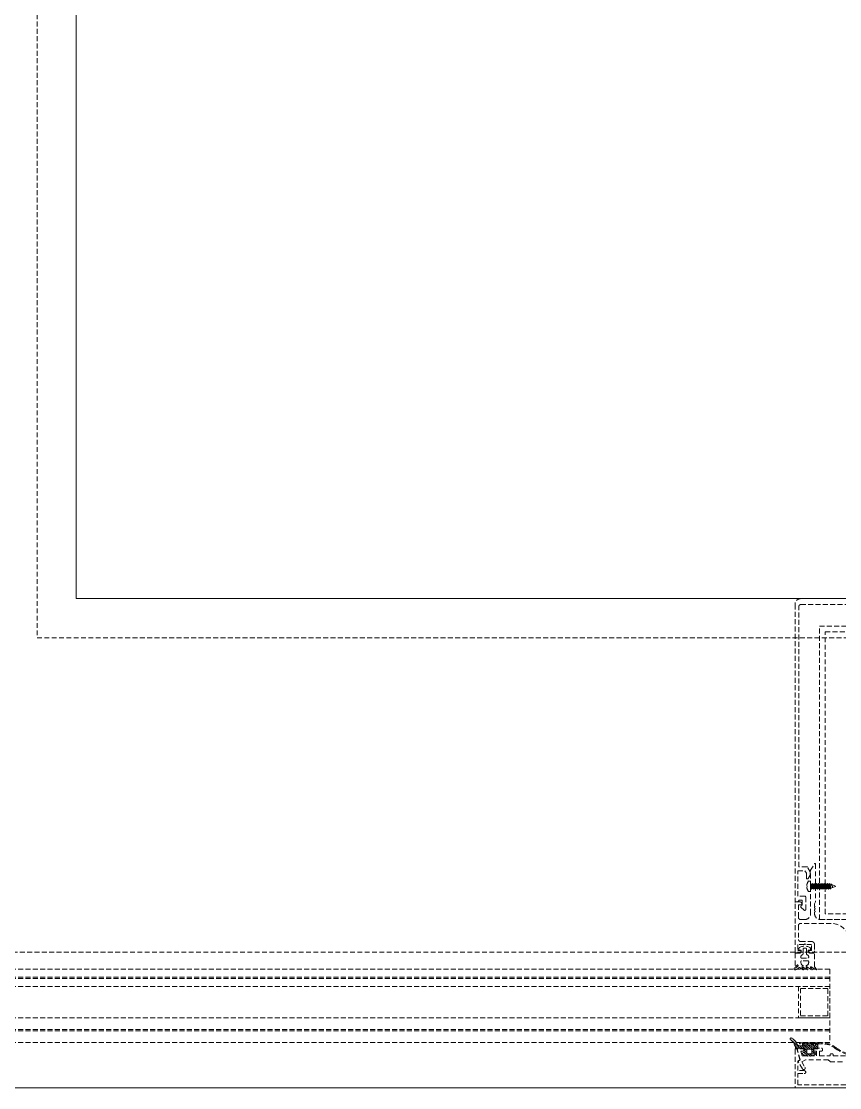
# Model space of a CAD drawing. Extents: x -1457 to 23780, y -2071 to 4205.
# Drawn here: x 1879.7 to 1921.5, y 320 to 374.5 of the extents above; entities that cross this region are included whole.
import ezdxf

# ---------------------------------------------------------------- set-up
doc = ezdxf.new("R2010")
doc.units = 0
doc.header["$MEASUREMENT"] = 0
doc.linetypes.add('HIDDEN', pattern=[0.375, 0.25, -0.125])
doc.layers.get('0').update_dxf_attribs({"color": 9, "lineweight": 9})
doc.layers.add('M-TEFRIS2-015', color=129, linetype='Continuous', lineweight=9)

# ---------------------------------------------------------------- blocks, each defined once
blk = doc.blocks.new('p-kolon_80x80')
blk.add_lwpolyline([(-40, -40), (40, -40), (40, 40), (-40, 40)], close=True)

msp = doc.modelspace()

# ---------------------------------------------------------------- hatches: boundary and pattern name
at = {"layer": 'M-TEFRIS2-015', "linetype": 'HIDDEN', "lineweight": 0}
h = msp.add_hatch(dxfattribs=at)
h.set_pattern_fill('LINE', color=256, scale=0.666667, angle=585, style=0)
h.set_pattern_definition([(135, (1976.58257, 201.40813), (0.058925565, 0.058925565), [])])
edge = h.paths.add_edge_path()
edge.add_arc((1918.776, 321.984), 0.625, 382.6612, 422.8, ccw=False)
edge.add_arc((1919.497, 322.298), 0.162, 207.04, 269.8973)
edge.add_line((1919.497, 322.137), (1919.577, 322.137))
edge.add_line((1919.577, 322.137), (1919.591, 322.137))
edge.add_line((1919.591, 322.137), (1919.598, 322.137))
edge.add_line((1919.598, 322.137), (1919.606, 322.139))
edge.add_line((1919.606, 322.139), (1919.613, 322.142))
edge.add_line((1919.613, 322.142), (1919.62, 322.146))
edge.add_line((1919.62, 322.146), (1919.626, 322.151))
edge.add_line((1919.626, 322.151), (1919.632, 322.158))
edge.add_line((1919.632, 322.158), (1919.636, 322.165))
edge.add_line((1919.636, 322.165), (1919.639, 322.172))
edge.add_line((1919.639, 322.172), (1919.641, 322.187))
edge.add_line((1919.641, 322.187), (1919.641, 322.262))
edge.add_line((1919.641, 322.262), (1919.641, 322.265))
edge.add_line((1919.641, 322.265), (1919.642, 322.268))
edge.add_line((1919.642, 322.268), (1919.643, 322.271))
edge.add_line((1919.643, 322.271), (1919.645, 322.274))
edge.add_line((1919.645, 322.274), (1919.647, 322.276))
edge.add_line((1919.647, 322.276), (1919.649, 322.279))
edge.add_line((1919.649, 322.279), (1919.652, 322.28))
edge.add_line((1919.652, 322.28), (1919.655, 322.281))
edge.add_line((1919.655, 322.281), (1919.661, 322.282))
edge.add_line((1919.661, 322.282), (1919.741, 322.282))
edge.add_line((1919.741, 322.282), (1919.744, 322.282))
edge.add_line((1919.744, 322.282), (1919.747, 322.281))
edge.add_line((1919.747, 322.281), (1919.75, 322.28))
edge.add_line((1919.75, 322.28), (1919.753, 322.279))
edge.add_line((1919.753, 322.279), (1919.755, 322.276))
edge.add_line((1919.755, 322.276), (1919.757, 322.274))
edge.add_line((1919.757, 322.274), (1919.759, 322.271))
edge.add_line((1919.759, 322.271), (1919.76, 322.268))
edge.add_line((1919.76, 322.268), (1919.761, 322.262))
edge.add_line((1919.761, 322.262), (1919.761, 322.187))
edge.add_line((1919.761, 322.187), (1919.762, 322.179))
edge.add_line((1919.762, 322.179), (1919.763, 322.172))
edge.add_line((1919.763, 322.172), (1919.766, 322.165))
edge.add_line((1919.766, 322.165), (1919.77, 322.158))
edge.add_line((1919.77, 322.158), (1919.776, 322.151))
edge.add_line((1919.776, 322.151), (1919.782, 322.146))
edge.add_line((1919.782, 322.146), (1919.789, 322.142))
edge.add_line((1919.789, 322.142), (1919.796, 322.139))
edge.add_line((1919.796, 322.139), (1919.811, 322.137))
edge.add_line((1919.811, 322.137), (1919.818, 322.137))
edge.add_line((1919.818, 322.137), (1919.826, 322.139))
edge.add_line((1919.826, 322.139), (1919.833, 322.142))
edge.add_line((1919.833, 322.142), (1919.84, 322.146))
edge.add_line((1919.84, 322.146), (1919.846, 322.151))
edge.add_line((1919.846, 322.151), (1919.852, 322.158))
edge.add_line((1919.852, 322.158), (1919.856, 322.165))
edge.add_line((1919.856, 322.165), (1919.859, 322.172))
edge.add_line((1919.859, 322.172), (1919.861, 322.187))
edge.add_line((1919.861, 322.187), (1919.861, 322.262))
edge.add_line((1919.861, 322.262), (1919.861, 322.265))
edge.add_line((1919.861, 322.265), (1919.862, 322.268))
edge.add_line((1919.862, 322.268), (1919.863, 322.271))
edge.add_line((1919.863, 322.271), (1919.865, 322.274))
edge.add_line((1919.865, 322.274), (1919.867, 322.276))
edge.add_line((1919.867, 322.276), (1919.869, 322.279))
edge.add_line((1919.869, 322.279), (1919.872, 322.28))
edge.add_line((1919.872, 322.28), (1919.875, 322.281))
edge.add_line((1919.875, 322.281), (1919.881, 322.282))
edge.add_line((1919.881, 322.282), (1919.961, 322.282))
edge.add_line((1919.961, 322.282), (1919.964, 322.282))
edge.add_line((1919.964, 322.282), (1919.967, 322.281))
edge.add_line((1919.967, 322.281), (1919.97, 322.28))
edge.add_line((1919.97, 322.28), (1919.973, 322.279))
edge.add_line((1919.973, 322.279), (1919.975, 322.276))
edge.add_line((1919.975, 322.276), (1919.977, 322.274))
edge.add_line((1919.977, 322.274), (1919.979, 322.271))
edge.add_line((1919.979, 322.271), (1919.98, 322.268))
edge.add_line((1919.98, 322.268), (1919.981, 322.262))
edge.add_line((1919.981, 322.262), (1919.981, 322.187))
edge.add_line((1919.981, 322.187), (1919.982, 322.179))
edge.add_line((1919.982, 322.179), (1919.983, 322.172))
edge.add_line((1919.983, 322.172), (1919.986, 322.165))
edge.add_line((1919.986, 322.165), (1919.99, 322.158))
edge.add_line((1919.99, 322.158), (1919.996, 322.151))
edge.add_line((1919.996, 322.151), (1920.002, 322.146))
edge.add_line((1920.002, 322.146), (1920.009, 322.142))
edge.add_line((1920.009, 322.142), (1920.016, 322.139))
edge.add_line((1920.016, 322.139), (1920.031, 322.137))
edge.add_line((1920.031, 322.137), (1920.038, 322.137))
edge.add_line((1920.038, 322.137), (1920.046, 322.139))
edge.add_line((1920.046, 322.139), (1920.053, 322.142))
edge.add_line((1920.053, 322.142), (1920.06, 322.146))
edge.add_line((1920.06, 322.146), (1920.066, 322.151))
edge.add_line((1920.066, 322.151), (1920.072, 322.158))
edge.add_line((1920.072, 322.158), (1920.076, 322.165))
edge.add_line((1920.076, 322.165), (1920.079, 322.172))
edge.add_line((1920.079, 322.172), (1920.081, 322.187))
edge.add_line((1920.081, 322.187), (1920.081, 322.262))
edge.add_line((1920.081, 322.262), (1920.081, 322.265))
edge.add_line((1920.081, 322.265), (1920.082, 322.268))
edge.add_line((1920.082, 322.268), (1920.083, 322.271))
edge.add_line((1920.083, 322.271), (1920.085, 322.274))
edge.add_line((1920.085, 322.274), (1920.087, 322.276))
edge.add_line((1920.087, 322.276), (1920.089, 322.279))
edge.add_line((1920.089, 322.279), (1920.092, 322.28))
edge.add_line((1920.092, 322.28), (1920.095, 322.281))
edge.add_line((1920.095, 322.281), (1920.101, 322.282))
edge.add_line((1920.101, 322.282), (1920.181, 322.282))
edge.add_line((1920.181, 322.282), (1920.184, 322.282))
edge.add_line((1920.184, 322.282), (1920.187, 322.281))
edge.add_line((1920.187, 322.281), (1920.19, 322.28))
edge.add_line((1920.19, 322.28), (1920.193, 322.279))
edge.add_line((1920.193, 322.279), (1920.195, 322.276))
edge.add_line((1920.195, 322.276), (1920.197, 322.274))
edge.add_line((1920.197, 322.274), (1920.199, 322.271))
edge.add_line((1920.199, 322.271), (1920.2, 322.268))
edge.add_line((1920.2, 322.268), (1920.201, 322.262))
edge.add_line((1920.201, 322.262), (1920.201, 322.187))
edge.add_line((1920.201, 322.187), (1920.202, 322.179))
edge.add_line((1920.202, 322.179), (1920.203, 322.172))
edge.add_line((1920.203, 322.172), (1920.206, 322.165))
edge.add_line((1920.206, 322.165), (1920.21, 322.158))
edge.add_line((1920.21, 322.158), (1920.216, 322.151))
edge.add_line((1920.216, 322.151), (1920.222, 322.146))
edge.add_line((1920.222, 322.146), (1920.229, 322.142))
edge.add_line((1920.229, 322.142), (1920.236, 322.139))
edge.add_line((1920.236, 322.139), (1920.251, 322.137))
edge.add_line((1920.251, 322.137), (1920.258, 322.137))
edge.add_line((1920.258, 322.137), (1920.266, 322.139))
edge.add_line((1920.266, 322.139), (1920.273, 322.142))
edge.add_line((1920.273, 322.142), (1920.28, 322.146))
edge.add_line((1920.28, 322.146), (1920.286, 322.151))
edge.add_line((1920.286, 322.151), (1920.292, 322.158))
edge.add_line((1920.292, 322.158), (1920.296, 322.165))
edge.add_line((1920.296, 322.165), (1920.299, 322.172))
edge.add_line((1920.299, 322.172), (1920.301, 322.187))
edge.add_line((1920.301, 322.187), (1920.301, 322.262))
edge.add_line((1920.301, 322.262), (1920.301, 322.265))
edge.add_line((1920.301, 322.265), (1920.302, 322.268))
edge.add_line((1920.302, 322.268), (1920.303, 322.271))
edge.add_line((1920.303, 322.271), (1920.305, 322.274))
edge.add_line((1920.305, 322.274), (1920.307, 322.276))
edge.add_line((1920.307, 322.276), (1920.309, 322.279))
edge.add_line((1920.309, 322.279), (1920.312, 322.28))
edge.add_line((1920.312, 322.28), (1920.315, 322.281))
edge.add_line((1920.315, 322.281), (1920.321, 322.282))
edge.add_line((1920.321, 322.282), (1920.401, 322.282))
edge.add_line((1920.401, 322.282), (1920.404, 322.282))
edge.add_line((1920.404, 322.282), (1920.407, 322.282))
edge.add_line((1920.407, 322.282), (1920.41, 322.28))
edge.add_line((1920.41, 322.28), (1920.413, 322.279))
edge.add_line((1920.413, 322.279), (1920.415, 322.277))
edge.add_line((1920.415, 322.277), (1920.417, 322.274))
edge.add_line((1920.417, 322.274), (1920.419, 322.271))
edge.add_line((1920.419, 322.271), (1920.42, 322.268))
edge.add_line((1920.42, 322.268), (1920.421, 322.262))
edge.add_line((1920.421, 322.262), (1920.421, 322.011))
edge.add_arc((1920.391, 322.011), 0.03, 270, 360, ccw=False)
edge.add_line((1920.391, 321.981), (1920.207, 321.981))
edge.add_line((1920.207, 321.981), (1920.207, 321.811))
edge.add_line((1920.207, 321.811), (1920.282, 321.791))
edge.add_arc((1920.269, 321.743), 0.05, 327.9606, 435.4015, ccw=False)
edge.add_arc((1920.227, 321.769), 0.1, 296.3878, 327.9606, ccw=False)
edge.add_arc((1919.977, 322.273), 0.663, 243.6122, 296.3878, ccw=False)
edge.add_arc((1919.727, 321.769), 0.1, 212.0394, 243.6122, ccw=False)
edge.add_arc((1919.685, 321.743), 0.05, 104.5985, 212.0394, ccw=False)
edge.add_line((1919.672, 321.791), (1919.747, 321.811))
edge.add_line((1919.747, 321.811), (1919.747, 321.981))
edge.add_line((1919.747, 321.981), (1919.327, 321.981))
edge.add_arc((1919.327, 322.031), 0.05, 193.1598, 270, ccw=False)
edge.add_arc((1918.529, 321.875), 0.763, 370.8798, 411.3382)
edge.add_arc((1919.049, 322.493), 0.0486, 74.5683, 206.9707, ccw=False)
edge = h.paths.add_edge_path(flags=16)
edge.add_arc((1919.877, 321.783), 0.03, 180, 259.176, ccw=False)
edge.add_line((1919.847, 321.783), (1919.847, 321.951))
edge.add_arc((1919.877, 321.951), 0.03, 90, 180, ccw=False)
edge.add_line((1919.877, 321.981), (1920.077, 321.981))
edge.add_arc((1920.077, 321.951), 0.03, 360, 450, ccw=False)
edge.add_line((1920.107, 321.951), (1920.107, 321.783))
edge.add_arc((1920.077, 321.783), 0.03, 280.824, 360, ccw=False)
edge.add_arc((1919.977, 322.306), 0.562, 259.176, 280.824, ccw=False)

# ---------------------------------------------------------------- linework, layer by layer
for p, q in [((1919.941, 330.565), (1920.05, 330.565)), ((1920.05, 330.024), (1920.05, 330.565)), ((1920.057, 330.441), (1920.05, 330.441)), ((1920.097, 330.148), (1920.05, 330.435)), ((1920.057, 330.441), (1920.105, 330.148)), ((1920.077, 330.407), (1920.057, 330.441)), ((1920.125, 330.407), (1920.077, 330.407)), ((1920.125, 330.183), (1920.077, 330.407)), ((1920.145, 330.441), (1920.125, 330.407)), ((1920.125, 330.407), (1920.174, 330.183)), ((1920.153, 330.441), (1920.145, 330.441)), ((1920.194, 330.148), (1920.145, 330.441)), ((1920.173, 330.407), (1920.153, 330.441)), ((1920.153, 330.441), (1920.202, 330.148)), ((1920.222, 330.407), (1920.173, 330.407)), ((1920.222, 330.183), (1920.173, 330.407)), ((1920.242, 330.441), (1920.222, 330.407)), ((1920.222, 330.407), (1920.27, 330.183)), ((1920.25, 330.441), (1920.242, 330.441)), ((1920.29, 330.148), (1920.242, 330.441)), ((1920.27, 330.407), (1920.25, 330.441)), ((1920.25, 330.441), (1920.298, 330.148)), ((1920.318, 330.183), (1920.27, 330.407)), ((1920.318, 330.407), (1920.27, 330.407)), ((1920.338, 330.441), (1920.318, 330.407)), ((1920.318, 330.407), (1920.367, 330.183)), ((1920.323, 330.407), (1920.511, 330.407)), ((1920.346, 330.441), (1920.338, 330.441)), ((1920.387, 330.148), (1920.338, 330.441)), ((1920.366, 330.407), (1920.346, 330.441)), ((1920.346, 330.441), (1920.395, 330.148)), ((1920.415, 330.183), (1920.366, 330.407)), ((1920.415, 330.407), (1920.366, 330.407)), ((1920.435, 330.441), (1920.415, 330.407)), ((1920.415, 330.407), (1920.463, 330.183)), ((1920.443, 330.441), (1920.435, 330.441)), ((1920.483, 330.148), (1920.435, 330.441)), ((1920.463, 330.407), (1920.443, 330.441)), ((1920.443, 330.441), (1920.491, 330.148)), ((1920.511, 330.183), (1920.463, 330.407)), ((1920.531, 330.441), (1920.511, 330.407)), ((1920.511, 330.407), (1920.559, 330.183)), ((1920.531, 330.441), (1920.539, 330.441)), ((1920.579, 330.148), (1920.531, 330.441)), ((1920.559, 330.407), (1920.539, 330.441)), ((1920.539, 330.441), (1920.587, 330.148)), ((1920.608, 330.407), (1920.559, 330.407)), ((1920.607, 330.183), (1920.559, 330.407)), ((1920.628, 330.441), (1920.608, 330.407)), ((1920.608, 330.407), (1920.656, 330.183)), ((1920.676, 330.148), (1920.628, 330.441)), ((1920.636, 330.441), (1920.628, 330.441)), ((1920.636, 330.441), (1920.684, 330.148)), ((1920.656, 330.407), (1920.636, 330.441)), ((1920.704, 330.183), (1920.656, 330.407)), ((1920.704, 330.407), (1920.656, 330.407)), ((1920.724, 330.441), (1920.704, 330.407)), ((1920.704, 330.407), (1920.752, 330.183)), ((1920.724, 330.441), (1920.732, 330.441)), ((1920.772, 330.148), (1920.724, 330.441)), ((1920.752, 330.407), (1920.732, 330.441)), ((1920.732, 330.441), (1920.78, 330.148)), ((1920.752, 330.407), (1920.801, 330.407)), ((1920.8, 330.183), (1920.752, 330.407)), ((1920.821, 330.441), (1920.801, 330.407)), ((1920.801, 330.407), (1920.849, 330.183)), ((1920.869, 330.148), (1920.821, 330.441)), ((1920.821, 330.441), (1920.829, 330.441)), ((1920.829, 330.441), (1920.877, 330.148)), ((1920.849, 330.407), (1920.829, 330.441)), ((1920.897, 330.183), (1920.849, 330.407)), ((1920.897, 330.407), (1920.849, 330.407)), ((1920.917, 330.441), (1920.897, 330.407)), ((1920.897, 330.407), (1920.945, 330.183)), ((1920.965, 330.148), (1920.917, 330.441)), ((1920.917, 330.441), (1920.925, 330.441)), ((1920.925, 330.441), (1920.973, 330.148)), ((1920.945, 330.407), (1920.925, 330.441)), ((1920.993, 330.183), (1920.945, 330.407)), ((1920.993, 330.407), (1920.945, 330.407)), ((1921.013, 330.441), (1920.993, 330.407)), ((1921.062, 330.148), (1921.013, 330.441)), ((1921.021, 330.441), (1921.013, 330.441)), ((1921.021, 330.441), (1921.07, 330.148)), ((1921.041, 330.407), (1921.021, 330.441)), ((1921.09, 330.183), (1921.041, 330.407)), ((1921.059, 330.407), (1921.041, 330.407)), ((1921.098, 330.393), (1921.059, 330.407)), ((1921.11, 330.414), (1921.098, 330.393)), ((1921.098, 330.393), (1921.186, 330.227)), ((1921.126, 330.341), (1921.11, 330.414)), ((1921.118, 330.414), (1921.11, 330.414)), ((1921.138, 330.379), (1921.118, 330.414)), ((1921.118, 330.414), (1921.139, 330.315)), ((1921.186, 330.227), (1921.138, 330.379)), ((1921.318, 330.305), (1921.138, 330.379)), ((1919.941, 330.024), (1920.05, 330.024)), ((1920.05, 330.309), (1920.077, 330.183)), ((1920.077, 330.183), (1920.05, 330.183)), ((1920.077, 330.183), (1920.097, 330.148)), ((1920.077, 330.183), (1920.097, 330.148)), ((1920.097, 330.148), (1920.105, 330.148)), ((1920.105, 330.148), (1920.125, 330.183)), ((1920.174, 330.183), (1920.125, 330.183)), ((1920.174, 330.183), (1920.194, 330.148)), ((1920.174, 330.183), (1920.194, 330.148)), ((1920.194, 330.148), (1920.202, 330.148)), ((1920.202, 330.148), (1920.222, 330.183)), ((1920.222, 330.183), (1920.27, 330.183)), ((1920.27, 330.183), (1920.29, 330.148)), ((1920.27, 330.183), (1920.29, 330.148)), ((1920.463, 330.183), (1920.275, 330.183)), ((1920.29, 330.148), (1920.298, 330.148)), ((1920.298, 330.148), (1920.318, 330.183)), ((1920.318, 330.183), (1920.367, 330.183)), ((1920.318, 330.183), (1920.367, 330.183)), ((1920.367, 330.183), (1920.387, 330.148)), ((1920.367, 330.183), (1920.387, 330.148)), ((1920.387, 330.148), (1920.395, 330.148)), ((1920.395, 330.148), (1920.415, 330.183)), ((1920.415, 330.183), (1920.463, 330.183)), ((1920.415, 330.183), (1920.463, 330.183)), ((1920.463, 330.183), (1920.483, 330.148)), ((1920.463, 330.183), (1920.483, 330.148)), ((1920.483, 330.148), (1920.491, 330.148)), ((1920.491, 330.148), (1920.511, 330.183)), ((1920.511, 330.183), (1920.559, 330.183)), ((1920.511, 330.183), (1920.559, 330.183)), ((1920.559, 330.183), (1920.579, 330.148)), ((1920.559, 330.183), (1920.579, 330.148)), ((1920.579, 330.148), (1920.587, 330.148)), ((1920.587, 330.148), (1920.607, 330.183)), ((1920.607, 330.183), (1920.656, 330.183)), ((1920.656, 330.183), (1920.676, 330.148)), ((1920.656, 330.183), (1920.676, 330.148)), ((1920.676, 330.148), (1920.684, 330.148)), ((1920.684, 330.148), (1920.704, 330.183)), ((1920.752, 330.183), (1920.704, 330.183)), ((1920.752, 330.183), (1920.772, 330.148)), ((1920.752, 330.183), (1920.772, 330.148)), ((1920.772, 330.148), (1920.78, 330.148)), ((1920.78, 330.148), (1920.8, 330.183)), ((1920.8, 330.183), (1920.849, 330.183)), ((1920.849, 330.183), (1920.869, 330.148)), ((1920.849, 330.183), (1920.869, 330.148)), ((1920.869, 330.148), (1920.877, 330.148)), ((1920.877, 330.148), (1920.897, 330.183)), ((1920.897, 330.183), (1920.945, 330.183)), ((1920.945, 330.183), (1920.965, 330.148)), ((1920.945, 330.183), (1920.965, 330.148)), ((1920.965, 330.148), (1920.973, 330.148)), ((1920.973, 330.148), (1920.993, 330.183)), ((1920.993, 330.183), (1921.042, 330.183)), ((1921.042, 330.183), (1921.062, 330.148)), ((1921.062, 330.148), (1921.07, 330.148)), ((1921.07, 330.148), (1921.09, 330.183)), ((1921.088, 330.193), (1921.318, 330.285)), ((1921.09, 330.183), (1921.088, 330.193)), ((1921.139, 330.315), (1921.126, 330.341)), ((1921.325, 330.295), (1921.318, 330.305)), ((1921.318, 330.285), (1921.325, 330.295)), ((3319.5, 326.925), (1724.228, 326.925)), ((1921.031, 326.053), (1717.757, 326.053)), ((1921.031, 326.053), (1921.031, 322.301)), ((1921.031, 325.653), (1717.757, 325.653)), ((1921.031, 325.577), (1717.757, 325.577)), ((1921.031, 325.177), (1717.757, 325.177)), ((1921.031, 323.577), (1717.757, 323.577)), ((1921.031, 322.977), (1717.757, 322.977)), ((1921.031, 322.901), (1717.757, 322.901)), ((1921.031, 322.301), (1717.757, 322.301)), ((3319.5, 320), (1719.669, 320)), ((1719.669, 320), (3319.5, 320))]:
    msp.add_line(p, q, dxfattribs=at)
for points in [[(1719.557, 328.247, -0.047611), (1885.58, 764.592), (1831.783, 791.16, 0.006731), (1802.596, 730), (1517.5, 730), (1517.5, 591), (1527.5, 591), (1527.5, 720), (1798.014, 720)], [(1718.519, 328.247, -0.047537), (1884.241, 764.138), (1832.237, 789.821, 0.006696), (1803.236, 729), (1518.5, 729), (1518.5, 592), (1526.5, 592), (1526.5, 721), (1799.569, 721)], [(1925.45, 345), (1919.55, 345, 0.414214), (1919.25, 344.7), (1919.25, 329.523, 0.470043), (1919.28, 329.495), (1919.35, 329.495, 0.430327), (1919.45, 329.593), (1919.62, 329.593), (1919.62, 329.313), (1919.555, 329.275, 0.508142), (1919.55, 329.227), (1919.716, 329.076, 0.650971), (1919.8, 329.113), (1919.8, 329.743, 0.414214), (1919.75, 329.793), (1919.4, 329.793), (1919.4, 331.093), (1919.759, 331.093), (1919.83, 330.969), (1919.83, 330.703, 0.414214), (1919.86, 330.673), (1919.897, 330.673, 0.267949), (1919.923, 330.688), (1920.026, 330.866, 0.131652), (1920.03, 330.881), (1920.03, 331.015, 0.131652), (1920.026, 331.03), (1919.883, 331.278, 0.267949), (1919.857, 331.293), (1919.45, 331.293), (1919.45, 344.6, -0.414214), (1919.55, 344.7), (1925.45, 344.7)], [(1922.05, 327.445, 0.414214), (1921.1, 328.395), (1919.53, 328.395, 0.414214), (1919.43, 328.295), (1919.43, 327.575, 0.414214), (1919.53, 327.475), (1920.09, 327.475, -0.414214), (1920.25, 327.315), (1920.25, 326.995, -0.414214), (1920.15, 326.895), (1920.05, 326.895, -0.414214), (1919.95, 326.995), (1919.95, 327.015), (1920.1, 327.015), (1920.1, 327.315), (1919.78, 327.315), (1919.75, 327.345), (1919.72, 327.315), (1919.4, 327.315), (1919.4, 327.015), (1919.55, 327.015), (1919.55, 326.995, -0.414214), (1919.45, 326.895), (1919.28, 326.895, -0.414214), (1919.25, 326.925), (1919.25, 328.395), (1919.25, 329.465, -0.414214), (1919.28, 329.495), (1919.5, 329.495, -0.414214), (1919.6, 329.395), (1919.6, 329.375, -0.414214), (1919.57, 329.345), (1919.43, 329.345), (1919.43, 328.695, 0.414214), (1919.53, 328.595), (1919.75, 328.595, 0.414214), (1920.05, 328.895), (1920.05, 330.265), (1920.08, 330.295), (1920.05, 330.325), (1920.05, 331.112), (1920.244, 331.448, -0.767327), (1920.3, 331.433), (1920.3, 329.497), (1920.25, 329.395), (1920.25, 329.271), (1920.28, 329.253), (1920.25, 329.236), (1920.25, 329.173, -1), (1920.25, 329.113), (1920.25, 329.033, -1), (1920.25, 328.973), (1920.25, 328.895, 0.414214), (1920.55, 328.595), (1922.5, 328.595)], [(1925.75, 322.298), (1925.75, 322.248), (1924.952, 322.248, 0.10228), (1923.656, 321.98, -0.152313), (1922.5, 321.62, -0.152313), (1921.344, 321.98, 0.159108), (1920.655, 322.248), (1919.478, 322.248), (1919.478, 322.298), (1920.656, 322.298, -0.158967), (1921.374, 322.02, 0.152054), (1922.5, 321.67, 0.152944), (1923.631, 322.024, -0.10266), (1924.952, 322.298), (1925.75, 322.298)], [(1921.67, 321.324), (1921.062, 321.324, -0.198912), (1921.041, 321.333), (1920.95, 321.424), (1919.787, 321.424), (1919.599, 321.316), (1919.76, 321.037, -1), (1919.63, 320.962), (1919.414, 321.336, -0.414214), (1919.425, 321.377), (1919.517, 321.43), (1919.383, 321.93, -0.493145), (1919.455, 322.024), (1919.65, 322.024, -0.414214), (1919.7, 321.974), (1919.7, 321.904, -0.414214), (1919.67, 321.874), (1919.553, 321.874), (1919.62, 321.624), (1920.35, 321.624), (1920.35, 321.874), (1920.23, 321.874, -0.414214), (1920.2, 321.904), (1920.2, 321.974, -0.414214), (1920.25, 322.024), (1920.6, 322.024, -0.414214), (1920.65, 321.974), (1920.65, 321.904, -0.414214), (1920.62, 321.874), (1920.5, 321.874), (1920.5, 321.624), (1921.05, 321.624), (1921.05, 321.694, -0.414214), (1921.08, 321.724), (1921.17, 321.724, -0.414214), (1921.2, 321.694), (1921.2, 321.624), (1923.8, 321.624)]]:
    msp.add_lwpolyline(points, format="xyb", dxfattribs=at)
for points in [[(1880.5, 343), (1964.5, 343), (1964.5, 427), (1880.5, 427)], [(1920.5, 343.595), (1924.5, 343.595), (1924.5, 328.595), (1920.5, 328.595)], [(1920.8, 343.295), (1924.2, 343.295), (1924.2, 328.895), (1920.8, 328.895)], [(1921.031, 323.577), (1921.031, 325.177), (1919.431, 325.177), (1919.431, 323.577)], [(1920.931, 323.677), (1920.931, 325.077), (1919.531, 325.077), (1919.531, 323.677)]]:
    msp.add_lwpolyline(points, close=True, dxfattribs=at)
for points in [[(1920.993, 330.407), (1921.042, 330.183)], [(1919.85, 330.333), (1919.872, 330.303), (1919.872, 330.287), (1919.85, 330.257)]]:
    msp.add_lwpolyline(points, dxfattribs=at)
for points in [[(1920.03, 326.875, -0.414214), (1919.93, 326.975), (1919.93, 327.035), (1920.05, 327.035), (1920.05, 327.135, 0.333333), (1919.45, 327.135), (1919.45, 327.035), (1919.57, 327.035), (1919.57, 326.975, -0.414214), (1919.47, 326.875), (1919.25, 326.875), (1919.25, 326.215), (1919.289, 326.215, 0.307685), (1919.35, 326.256, -1.128702), (1919.407, 326.225, -0.201212), (1919.249, 326.125, 0.978531), (1919.249, 326.025, 0.1613), (1919.455, 326.135, -0.307572), (1919.478, 326.137), (1919.668, 326.027, 0.8391), (1919.687, 326.049), (1919.608, 326.144, -0.8391), (1919.633, 326.174), (1919.888, 326.027, 0.8391), (1919.907, 326.049), (1919.828, 326.144, -0.8391), (1919.853, 326.174), (1920.108, 326.027, 0.8391), (1920.127, 326.049), (1920.048, 326.144, -0.8391), (1920.073, 326.174), (1920.328, 326.027, 0.8391), (1920.347, 326.049), (1920.273, 326.137, -0.176327), (1920.25, 326.202), (1920.25, 326.875)], [(1919.83, 326.875), (1919.83, 327.101, 0.375047), (1919.804, 327.131, 0.067879), (1919.696, 327.131, 0.375047), (1919.67, 327.101), (1919.67, 326.875, -0.298217), (1919.61, 326.783, 0.298217), (1919.55, 326.692), (1919.55, 326.658, 0.414214), (1919.58, 326.628), (1919.92, 326.628, 0.414214), (1919.95, 326.658), (1919.95, 326.692, 0.298217), (1919.89, 326.783, -0.298217)], [(1919.55, 326.448), (1919.55, 326.415, 1), (1919.95, 326.415), (1919.95, 326.448, 0.414214), (1919.92, 326.478), (1919.58, 326.478, 0.414214)], [(1919.062, 322.54, -0.176952), (1919.353, 322.225, 0.281357), (1919.497, 322.137), (1919.577, 322.137), (1919.591, 322.137), (1919.598, 322.137), (1919.606, 322.139), (1919.613, 322.142), (1919.62, 322.146), (1919.626, 322.151), (1919.632, 322.158), (1919.636, 322.165), (1919.639, 322.172), (1919.641, 322.187), (1919.641, 322.262), (1919.641, 322.265), (1919.642, 322.268), (1919.643, 322.271), (1919.645, 322.274), (1919.647, 322.276), (1919.649, 322.279), (1919.652, 322.28), (1919.655, 322.281), (1919.661, 322.282), (1919.741, 322.282), (1919.744, 322.282), (1919.747, 322.281), (1919.75, 322.28), (1919.753, 322.279), (1919.755, 322.276), (1919.757, 322.274), (1919.759, 322.271), (1919.76, 322.268), (1919.761, 322.262), (1919.761, 322.187), (1919.762, 322.179), (1919.763, 322.172), (1919.766, 322.165), (1919.77, 322.158), (1919.776, 322.151), (1919.782, 322.146), (1919.789, 322.142), (1919.796, 322.139), (1919.811, 322.137), (1919.818, 322.137), (1919.826, 322.139), (1919.833, 322.142), (1919.84, 322.146), (1919.846, 322.151), (1919.852, 322.158), (1919.856, 322.165), (1919.859, 322.172), (1919.861, 322.187), (1919.861, 322.262), (1919.861, 322.265), (1919.862, 322.268), (1919.863, 322.271), (1919.865, 322.274), (1919.867, 322.276), (1919.869, 322.279), (1919.872, 322.28), (1919.875, 322.281), (1919.881, 322.282), (1919.961, 322.282), (1919.964, 322.282), (1919.967, 322.281), (1919.97, 322.28), (1919.973, 322.279), (1919.975, 322.276), (1919.977, 322.274), (1919.979, 322.271), (1919.98, 322.268), (1919.981, 322.262), (1919.981, 322.187), (1919.982, 322.179), (1919.983, 322.172), (1919.986, 322.165), (1919.99, 322.158), (1919.996, 322.151), (1920.002, 322.146), (1920.009, 322.142), (1920.016, 322.139), (1920.031, 322.137), (1920.038, 322.137), (1920.046, 322.139), (1920.053, 322.142), (1920.06, 322.146), (1920.066, 322.151), (1920.072, 322.158), (1920.076, 322.165), (1920.079, 322.172), (1920.081, 322.187), (1920.081, 322.262), (1920.081, 322.265), (1920.082, 322.268), (1920.083, 322.271), (1920.085, 322.274), (1920.087, 322.276), (1920.089, 322.279), (1920.092, 322.28), (1920.095, 322.281), (1920.101, 322.282), (1920.181, 322.282), (1920.184, 322.282), (1920.187, 322.281), (1920.19, 322.28), (1920.193, 322.279), (1920.195, 322.276), (1920.197, 322.274), (1920.199, 322.271), (1920.2, 322.268), (1920.201, 322.262), (1920.201, 322.187), (1920.202, 322.179), (1920.203, 322.172), (1920.206, 322.165), (1920.21, 322.158), (1920.216, 322.151), (1920.222, 322.146), (1920.229, 322.142), (1920.236, 322.139), (1920.251, 322.137), (1920.258, 322.137), (1920.266, 322.139), (1920.273, 322.142), (1920.28, 322.146), (1920.286, 322.151), (1920.292, 322.158), (1920.296, 322.165), (1920.299, 322.172), (1920.301, 322.187), (1920.301, 322.262), (1920.301, 322.265), (1920.302, 322.268), (1920.303, 322.271), (1920.305, 322.274), (1920.307, 322.276), (1920.309, 322.279), (1920.312, 322.28), (1920.315, 322.281), (1920.321, 322.282), (1920.401, 322.282), (1920.404, 322.282), (1920.407, 322.282), (1920.41, 322.28), (1920.413, 322.279), (1920.415, 322.277), (1920.417, 322.274), (1920.419, 322.271), (1920.42, 322.268), (1920.421, 322.262), (1920.421, 322.011, -0.414214), (1920.391, 321.981), (1920.207, 321.981), (1920.207, 321.811), (1920.282, 321.791, -0.506456), (1920.312, 321.716, -0.13864), (1920.271, 321.68, -0.234436), (1919.682, 321.68, -0.13864), (1919.642, 321.716, -0.506456), (1919.672, 321.791), (1919.747, 321.811), (1919.747, 321.981), (1919.327, 321.981, -0.348434), (1919.278, 322.019, 0.17839), (1919.006, 322.471, -0.651907)], [(1919.4, 320.15), (1919.4, 320.72), (1919.725, 320.72, 1), (1919.725, 320.87), (1919.4, 320.87), (1919.4, 321.35), (1919.485, 321.399, 0.339454), (1919.499, 321.433), (1919.358, 321.959, 0.876976), (1919.25, 321.945), (1919.25, 320), (1925.75, 320), (1925.75, 321.945, 0.876976), (1925.642, 321.959), (1925.501, 321.433, 0.339454), (1925.515, 321.399), (1925.6, 321.35), (1925.6, 320.87), (1925.275, 320.87, 1), (1925.275, 320.72), (1925.6, 320.72), (1925.6, 320.15)], [(1919.871, 321.734, -0.359904), (1919.847, 321.763), (1919.847, 321.931, -0.414214), (1919.877, 321.961), (1920.077, 321.961, -0.414214), (1920.107, 321.931), (1920.107, 321.763, -0.359904), (1920.083, 321.734, -0.094739)], [(1919.871, 321.734, -0.359904), (1919.847, 321.763), (1919.847, 321.931, -0.414214), (1919.877, 321.961), (1920.077, 321.961, -0.414214), (1920.107, 321.931), (1920.107, 321.763, -0.359904), (1920.083, 321.734, -0.094739)]]:
    msp.add_lwpolyline(points, format="xyb", close=True, dxfattribs=at)
for centre, radius, start, end in [((4088.573, -323.374), 2387.727, 153.717168, 164.195818), ((4088.573, -323.374), 2330, 153.717168, 163.793613), ((1920.366, 330.265), 0.521, 144.7573, 172.4905), ((1920.366, 330.325), 0.521, 187.5095, 215.2427)]:
    msp.add_arc(centre, radius, start, end, dxfattribs=at)

# ---------------------------------------------------------------- block references
msp.add_blockref('p-kolon_80x80', (1922.5, 385), dxfattribs=at)

doc.saveas('drawing.dxf')
